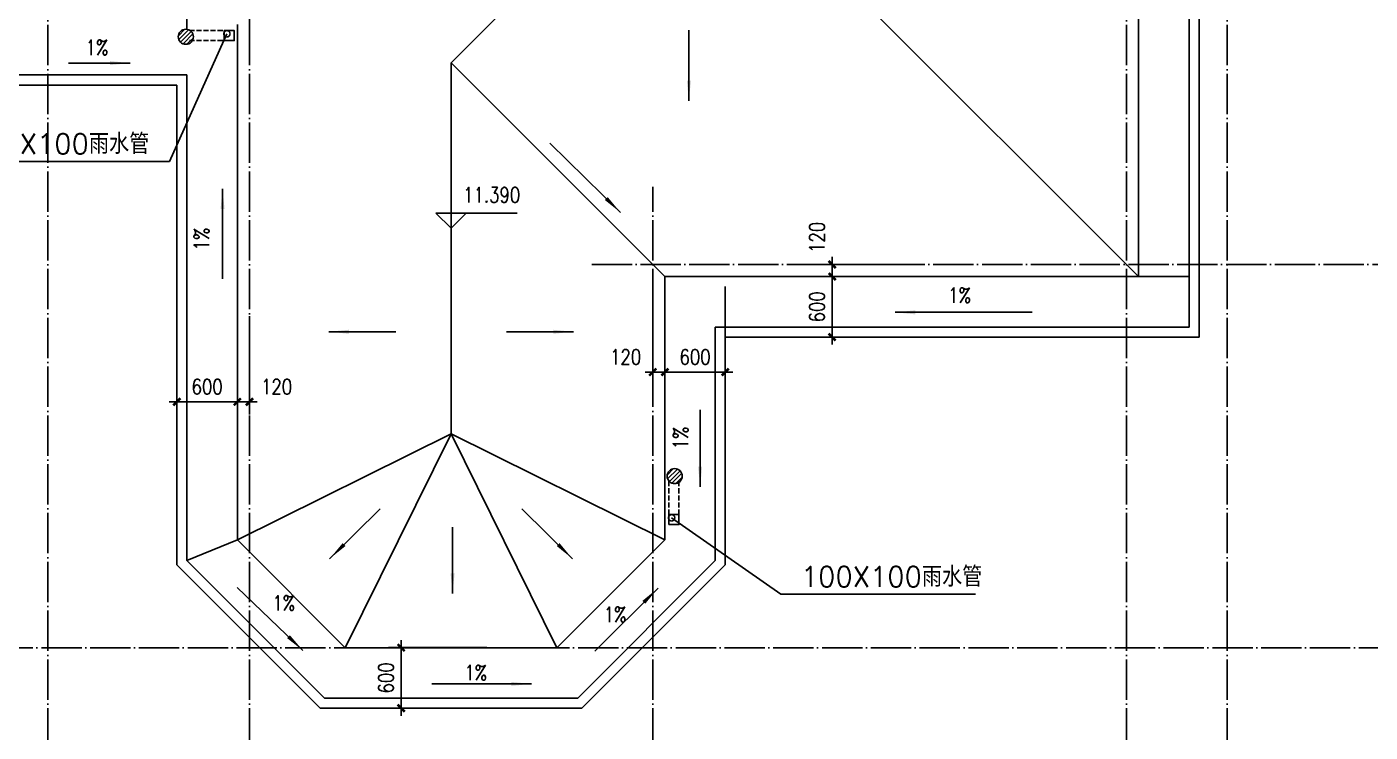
# Model space of a CAD drawing. Extents: x 12400 to 217743, y 90685 to 209848.
# Drawn here: x 149633 to 162957, y 102310 to 109305 of the extents above; entities that cross this region are included whole.
import ezdxf
from ezdxf.enums import TextEntityAlignment as Align

# ---------------------------------------------------------------- set-up
doc = ezdxf.new("R2010")
doc.units = 0
doc.header["$LTSCALE"] = 200
doc.linetypes.add('DASH', pattern=[0.35, 0.25, -0.1])
doc.linetypes.add('DOTE', pattern=[2.42, 2, -0.2, 0.02, -0.2])
doc.layers.get('0').update_dxf_attribs({"linetype": 'CONTINUOUS'})
doc.layers.get('DEFPOINTS').update_dxf_attribs({"linetype": 'CONTINUOUS'})
for name, color, linetype in [('8', 8, 'CONTINUOUS'), ('DOTE', 1, 'DOTE'), ('LVTRY', 6, 'CONTINUOUS'), ('PUB_DIM', 3, 'CONTINUOUS'), ('PUB_TEXT', 7, 'CONTINUOUS'), ('ROOF', 7, 'CONTINUOUS')]:
    doc.layers.add(name, color=color, linetype=linetype)
doc.styles.add('DIM_FONT', font='SIMPLEX', dxfattribs={"width": 0.8})
doc.styles.add('HZ', font='txt', dxfattribs={"bigfont": 'hztxt'})
doc.dimstyles.new('DIMN50', dxfattribs={"dimscale": 0.5, "dimtxt": 300, "dimasz": 1, "dimexe": 250, "dimexo": 300, "dimgap": 150, "dimtad": 1, "dimdec": 0, "dimzin": 0, "dimdsep": 46, "dimtxsty": 'DIM_FONT', "dimblk": '_DIMX', "dimblk1": 'DOTSMALL', "dimblk2": 'DOTSMALL', "dimcen": 2.5, "dimclrt": 7, "dimadec": 0, "dimazin": 0, "dimtfac": 1, "dimtdec": 0, "dimtix": 1, "dimtmove": 2, "dimatfit": 3, "dimldrblk": '_DIMX', "dimfxl": 0, "dimtolj": 1, "dimtzin": 0, "dimarcsym": 0})
doc.dimstyles.new('MAO', dxfattribs={"dimscale": 0.5, "dimtxt": 400, "dimasz": 250, "dimexe": 250, "dimexo": 0, "dimgap": 150, "dimtad": 1, "dimdec": 0, "dimzin": 0, "dimdsep": 46, "dimtxsty": 'DIM_FONT', "dimblk": '_DIMX', "dimblk1": 'DOTSMALL', "dimblk2": 'DOTSMALL', "dimsah": 1, "dimcen": 2.5, "dimclrt": 7, "dimadec": 0, "dimazin": 0, "dimtfac": 1, "dimtdec": 0, "dimtix": 1, "dimtmove": 2, "dimatfit": 3, "dimldrblk": 'DOTSMALL', "dimfxl": 0, "dimtolj": 1, "dimtzin": 0, "dimarcsym": 0})

# ---------------------------------------------------------------- blocks, each defined once
blk = doc.blocks.new('_DIMX')
blk.add_line((-150, 0), (150, 0))
at = {"const_width": 50}
blk.add_lwpolyline([(-70, -70), (70, 70)], dxfattribs=at)
blk = doc.blocks.new('*D1646')
at = {"layer": 'DEFPOINTS', "color": 0}
for p in [(151121, 106586), (151721, 106586), (151721, 105586)]:
    blk.add_point(p, dxfattribs=at)
at = {"layer": 'PUB_DIM', "color": 0, "lineweight": -2}
for p, q in [((151121, 106436), (151121, 105461)), ((151721, 106436), (151721, 105461)), ((151121, 105586), (151720, 105586))]:
    blk.add_line(p, q, dxfattribs=at)
at = {"layer": 'PUB_DIM', "color": 0, "lineweight": -2, "xscale": 0.5, "yscale": 0.5, "zscale": 0.5, "rotation": 180}
blk.add_blockref('_DIMX', (151121, 105586), dxfattribs=at)
at = {"layer": 'PUB_DIM', "color": 0, "lineweight": -2, "xscale": 0.5, "yscale": 0.5, "zscale": 0.5}
blk.add_blockref('_DIMX', (151721, 105586), dxfattribs=at)
at = {"layer": 'PUB_DIM', "color": 7, "insert": (151421, 105736), "char_height": 150, "attachment_point": 5, "style": 'DIM_FONT'}
blk.add_mtext('\\A1;600', dxfattribs=at)
blk = doc.blocks.new('_DOTSMALL')
at = {"color": 0, "linetype": 'ByBlock', "const_width": 0.5}
blk.add_lwpolyline([(-0.0625, 0, 1), (0.0625, 0, 1)], format="xyb", close=True, dxfattribs=at)
blk = doc.blocks.new('*D1647')
at = {"layer": 'DEFPOINTS', "color": 0}
for p in [(151721, 106586), (151841, 106586), (151841, 105586)]:
    blk.add_point(p, dxfattribs=at)
at = {"layer": 'PUB_DIM', "color": 0, "lineweight": -2}
for p, q in [((151721, 106436), (151721, 105461)), ((151841, 106436), (151841, 105461)), ((151720, 105586), (151720, 105586)), ((151721, 105586), (151841, 105586)), ((151841, 105586), (151842, 105586))]:
    blk.add_line(p, q, dxfattribs=at)
at = {"layer": 'PUB_DIM', "color": 0, "lineweight": -2, "xscale": 0.5, "yscale": 0.5, "zscale": 0.5}
blk.add_blockref('_DIMX', (151721, 105586), dxfattribs=at)
at = {"layer": 'PUB_DIM', "color": 0, "lineweight": -2, "xscale": 0.5, "yscale": 0.5, "zscale": 0.5, "rotation": 180}
blk.add_blockref('_DIMX', (151841, 105586), dxfattribs=at)
at = {"layer": 'PUB_DIM', "color": 7, "insert": (152110, 105736), "char_height": 150, "attachment_point": 5, "style": 'DIM_FONT'}
blk.add_mtext('\\A1;120', dxfattribs=at)
blk = doc.blocks.new('*D1648')
at = {"layer": 'DEFPOINTS', "color": 0}
for p in [(155841, 106881), (155961, 106881), (155961, 105881)]:
    blk.add_point(p, dxfattribs=at)
at = {"layer": 'PUB_DIM', "color": 0, "lineweight": -2}
for p, q in [((155841, 106731), (155841, 105756)), ((155961, 106731), (155961, 105756)), ((155840, 105881), (155840, 105881)), ((155841, 105881), (155961, 105881)), ((155961, 105881), (155962, 105881))]:
    blk.add_line(p, q, dxfattribs=at)
at = {"layer": 'PUB_DIM', "color": 0, "lineweight": -2, "xscale": 0.5, "yscale": 0.5, "zscale": 0.5}
blk.add_blockref('_DIMX', (155841, 105881), dxfattribs=at)
at = {"layer": 'PUB_DIM', "color": 0, "lineweight": -2, "xscale": 0.5, "yscale": 0.5, "zscale": 0.5, "rotation": 180}
blk.add_blockref('_DIMX', (155961, 105881), dxfattribs=at)
at = {"layer": 'PUB_DIM', "color": 7, "insert": (155572, 106031), "char_height": 150, "attachment_point": 5, "style": 'DIM_FONT'}
blk.add_mtext('\\A1;120', dxfattribs=at)
blk = doc.blocks.new('*D1649')
at = {"layer": 'DEFPOINTS', "color": 0}
for p in [(155961, 106881), (156561, 106881), (156561, 105881)]:
    blk.add_point(p, dxfattribs=at)
at = {"layer": 'PUB_DIM', "color": 0, "lineweight": -2}
for p, q in [((155961, 106731), (155961, 105756)), ((156561, 106731), (156561, 105756)), ((155961, 105881), (156560, 105881))]:
    blk.add_line(p, q, dxfattribs=at)
at = {"layer": 'PUB_DIM', "color": 0, "lineweight": -2, "xscale": 0.5, "yscale": 0.5, "zscale": 0.5, "rotation": 180}
blk.add_blockref('_DIMX', (155961, 105881), dxfattribs=at)
at = {"layer": 'PUB_DIM', "color": 0, "lineweight": -2, "xscale": 0.5, "yscale": 0.5, "zscale": 0.5}
blk.add_blockref('_DIMX', (156561, 105881), dxfattribs=at)
at = {"layer": 'PUB_DIM', "color": 7, "insert": (156261, 106031), "char_height": 150, "attachment_point": 5, "style": 'DIM_FONT'}
blk.add_mtext('\\A1;600', dxfattribs=at)
blk = doc.blocks.new('*D1650')
at = {"layer": 'DEFPOINTS', "color": 0}
for p in [(158621, 106948), (157621, 106828), (158621, 106828)]:
    blk.add_point(p, dxfattribs=at)
at = {"layer": 'PUB_DIM', "color": 0, "lineweight": -2}
for p, q in [((158471, 106948), (157496, 106948)), ((157621, 106948), (157621, 106949)), ((157621, 106948), (157621, 106828)), ((158471, 106828), (157496, 106828)), ((157621, 106827), (157621, 106827))]:
    blk.add_line(p, q, dxfattribs=at)
at = {"layer": 'PUB_DIM', "color": 0, "lineweight": -2, "xscale": 0.5, "yscale": 0.5, "zscale": 0.5}
for p, rotation in [((157621, 106948), 270), ((157621, 106828), 90)]:
    blk.add_blockref('_DIMX', p, dxfattribs=dict(at, rotation=rotation))
at = {"layer": 'PUB_DIM', "color": 7, "insert": (157471, 107217), "char_height": 150, "attachment_point": 5, "rotation": 90, "style": 'DIM_FONT'}
blk.add_mtext('\\A1;120', dxfattribs=at)
blk = doc.blocks.new('*D1651')
at = {"layer": 'DEFPOINTS', "color": 0}
for p in [(158621, 106828), (157621, 106228), (158621, 106228)]:
    blk.add_point(p, dxfattribs=at)
at = {"layer": 'PUB_DIM', "color": 0, "lineweight": -2}
for p, q in [((158471, 106828), (157496, 106828)), ((157621, 106827), (157621, 106228)), ((158471, 106228), (157496, 106228))]:
    blk.add_line(p, q, dxfattribs=at)
at = {"layer": 'PUB_DIM', "color": 0, "lineweight": -2, "xscale": 0.5, "yscale": 0.5, "zscale": 0.5}
for p, rotation in [((157621, 106828), 90), ((157621, 106228), 270)]:
    blk.add_blockref('_DIMX', p, dxfattribs=dict(at, rotation=rotation))
at = {"layer": 'PUB_DIM', "color": 7, "insert": (157471, 106528), "char_height": 150, "attachment_point": 5, "rotation": 90, "style": 'DIM_FONT'}
blk.add_mtext('\\A1;600', dxfattribs=at)
blk = doc.blocks.new('*D1652')
at = {"layer": 'DEFPOINTS', "color": 0}
for p in [(154346, 103148), (153346, 102548), (154346, 102548)]:
    blk.add_point(p, dxfattribs=at)
at = {"layer": 'PUB_DIM', "color": 0, "lineweight": -2}
for p, q in [((154196, 103148), (153221, 103148)), ((153346, 103147), (153346, 102548)), ((154196, 102548), (153221, 102548))]:
    blk.add_line(p, q, dxfattribs=at)
at = {"layer": 'PUB_DIM', "color": 0, "lineweight": -2, "xscale": 0.5, "yscale": 0.5, "zscale": 0.5}
for p, rotation in [((153346, 103148), 90), ((153346, 102548), 270)]:
    blk.add_blockref('_DIMX', p, dxfattribs=dict(at, rotation=rotation))
at = {"layer": 'PUB_DIM', "color": 7, "insert": (153196, 102848), "char_height": 150, "attachment_point": 5, "rotation": 90, "style": 'DIM_FONT'}
blk.add_mtext('\\A1;600', dxfattribs=at)
blk = doc.blocks.new('_ARROW')
blk.add_solid([(0, 0), (-1, 0.1), (-1, -0.1)])
blk = doc.blocks.new('_LV13')
at = {"color": 0}
for p, q in [((-0.495, 0.071), (-0.071, 0.495)), ((-0.465, -0.183), (0.183, 0.465)), ((-0.354, -0.354), (0.354, 0.354)), ((-0.183, -0.465), (0.465, 0.183)), ((0.071, -0.495), (0.495, -0.071))]:
    blk.add_line(p, q, dxfattribs=at)
blk.add_circle((0, 0), 0.5)
blk = doc.blocks.new('*D2417')
at = {"layer": 'DEFPOINTS', "color": 0}
for p in [(151841, 109598), (151221, 109132), (151841, 109158)]:
    blk.add_point(p, dxfattribs=at)
at = {"layer": 'PUB_DIM', "color": 0, "lineweight": -2}
for p, q in [((151221, 109282), (151221, 109723)), ((151841, 109308), (151841, 109723)), ((151222, 109598), (151840, 109598))]:
    blk.add_line(p, q, dxfattribs=at)
at = {"layer": 'PUB_DIM', "color": 0, "lineweight": -2, "xscale": 0.5, "yscale": 0.5, "zscale": 0.5, "rotation": 180}
blk.add_blockref('_DIMX', (151221, 109598), dxfattribs=at)
at = {"layer": 'PUB_DIM', "color": 0, "lineweight": -2, "xscale": 0.5, "yscale": 0.5, "zscale": 0.5}
blk.add_blockref('_DIMX', (151841, 109598), dxfattribs=at)
at = {"layer": 'PUB_DIM', "color": 7, "insert": (151531, 109748), "char_height": 150, "attachment_point": 5, "style": 'DIM_FONT'}
blk.add_mtext('\\A1;620', dxfattribs=at)

msp = doc.modelspace()

# ---------------------------------------------------------------- linework, layer by layer
at = {"layer": '8'}
for p, q in [((160660.801, 106827.737), (161160.801, 106827.737)), ((151720.801, 104218.032), (151220.801, 104010.925))]:
    msp.add_line(p, q, dxfattribs=at)
at = {"layer": 'DOTE'}
for p, q in [((149840.801, 102147.737), (149840.801, 121670.26)), ((160540.801, 102147.737), (160540.801, 121670.26)), ((161540.801, 102147.737), (161540.801, 121670.26)), ((151840.801, 102147.737), (151840.801, 110400.471)), ((155840.801, 102147.737), (155840.801, 107718.55)), ((155235.929, 106947.737), (163740.801, 106947.737)), ((147840.801, 103147.737), (163740.801, 103147.737))]:
    msp.add_line(p, q, dxfattribs=at)
at = {"layer": 'LVTRY', "linetype": 'DASH'}
for p, q in [((151245.557, 109268.395), (151590.202, 109268.395)), ((151245.557, 109168.395), (151590.202, 109168.395)), ((156000.801, 104468.395), (156000.801, 104813.039)), ((156100.801, 104468.395), (156100.801, 104813.039))]:
    msp.add_line(p, q, dxfattribs=at)
at = {"layer": 'LVTRY'}
for points in [[(151590.202, 109168.395), (151690.202, 109168.395), (151690.202, 109268.395), (151590.202, 109268.395)], [(156000.801, 104368.395), (156100.801, 104368.395), (156100.801, 104468.395), (156000.801, 104468.395)]]:
    msp.add_lwpolyline(points, close=True, dxfattribs=at)
at = {"layer": 'PUB_DIM'}
for p, q in [((153840.801, 107308.461), (153690.801, 107458.461)), ((154497.83, 107458.461), (153690.801, 107458.461)), ((153990.801, 107458.461), (153840.801, 107308.461))]:
    msp.add_line(p, q, dxfattribs=at)
for points in [[(156199.777, 108570.251), (156199.777, 109271.859)], [(150658.331, 108945.347), (150046.545, 108945.347)], [(155523.05, 107462.1), (154818.993, 108152.237)], [(151574.107, 107696.977), (151574.107, 106806.533)], [(158245.817, 106473.591), (159605.93, 106473.591)], [(152627.184, 106280.798), (153292.231, 106280.798)], [(155054.419, 106280.798), (154389.371, 106280.798)], [(156311.385, 104742.268), (156311.385, 105507.178)], [(152636.533, 104029.957), (153139.111, 104524.023)], [(155045.07, 104029.957), (154542.492, 104524.023)], [(153855.901, 103684.111), (153855.901, 104342.865)], [(152372.042, 103118.783), (151719.683, 103744.96)], [(155893.839, 103738.7), (155266.437, 103111.644)], [(154639.033, 102788.317), (153648.913, 102788.317)]]:
    msp.add_lwpolyline(points, dxfattribs=at)
at = {"layer": 'ROOF'}
for p, q in [((161260.801, 106227.737), (161260.801, 115456.61)), ((161160.801, 106327.737), (161160.801, 115356.61)), ((160660.801, 106827.737), (160660.801, 114856.61)), ((153840.801, 108947.737), (156190.801, 111297.737)), ((160660.801, 106827.737), (156190.801, 111297.737)), ((151720.801, 109327.737), (151720.801, 104218.032)), ((155960.801, 106827.737), (153840.801, 108947.737)), ((153840.801, 108947.737), (153840.801, 105267.737)), ((149120.801, 108727.737), (151120.801, 108727.737)), ((149220.801, 108827.737), (151220.801, 108827.737)), ((151120.801, 108727.737), (151120.801, 103969.504)), ((151220.801, 108827.737), (151220.801, 104010.925)), ((155960.801, 104218.032), (155960.801, 106827.737)), ((155960.801, 106827.737), (160660.801, 106827.737)), ((156460.801, 104010.925), (156460.801, 106327.737)), ((156460.801, 106327.737), (161160.801, 106327.737)), ((156560.801, 103969.504), (156560.801, 106227.737)), ((156560.801, 106227.737), (161260.801, 106227.737)), ((151720.801, 104218.032), (153840.801, 105267.737)), ((153840.801, 105267.737), (152791.096, 103147.737)), ((154890.507, 103147.737), (153840.801, 105267.737)), ((153840.801, 105267.737), (155960.801, 104218.032)), ((151720.801, 104218.032), (152791.096, 103147.737)), ((154890.507, 103147.737), (155960.801, 104218.032)), ((151120.801, 103969.504), (152542.568, 102547.737)), ((151220.801, 104010.925), (152583.989, 102647.737)), ((155097.614, 102647.737), (156460.801, 104010.925)), ((155139.035, 102547.737), (156560.801, 103969.504)), ((152791.096, 103147.737), (154890.507, 103147.737)), ((152583.989, 102647.737), (155097.614, 102647.737)), ((152542.568, 102547.737), (155139.035, 102547.737))]:
    msp.add_line(p, q, dxfattribs=at)

# ---------------------------------------------------------------- block references
at = {"layer": 'LVTRY', "xscale": 150, "yscale": 150, "zscale": 150}
for p in [(151210.395, 109206.587), (156058.989, 104849.608)]:
    msp.add_blockref('_LV13', p, dxfattribs=at)
at = {"layer": 'PUB_DIM', "yscale": 200, "zscale": 200}
for p, xscale in [((150658.331, 108945.347), 200), ((152627.184, 106280.798), -200), ((155054.419, 106280.798), 200), ((154639.033, 102788.317), 200)]:
    msp.add_blockref('_ARROW', p, dxfattribs=dict(at, xscale=xscale))
for p, xscale, rotation in [((156199.777, 108570.251), 200, 270), ((151574.107, 107696.977), 200, 90), ((155523.05, 107462.1), 200, 315.572028141), ((158245.817, 106473.591), 200, 180), ((156311.385, 104742.268), 200, 270), ((152636.533, 104029.957), 200, 224.510684416), ((155045.07, 104029.957), -200, 135.4893155840001), ((153855.901, 103684.111), 200, 270), ((155893.839, 103738.7), 200, 44.98421441), ((152372.042, 103118.783), 200, 316.173102413)]:
    msp.add_blockref('_ARROW', p, dxfattribs=dict(at, xscale=xscale, rotation=rotation))

# ---------------------------------------------------------------- texts
at = {"layer": 'PUB_DIM', "style": 'DIM_FONT', "width": 0.8}
for s, p in [('1%', (150441.882, 109025.265)), ('11.390', (154527.005, 107563.461)), ('1%', (158997.63, 106566.904)), ('1%', (152294.821, 103515.092)), ('1%', (155580.601, 103402.427)), ('1%', (154198.353, 102824.359))]:
    msp.add_text(s, height=150, dxfattribs=at).set_placement(p, align=Align.RIGHT)
for p in [(151440.588, 107312.646), (156192.842, 105340.492)]:
    msp.add_text('1%', height=150, rotation=90, dxfattribs=at).set_placement(p, align=Align.RIGHT)
at = {"layer": 'PUB_TEXT', "color": 7, "char_height": 200, "style": 'HZ'}
for insert, attachment_point in [((150847.72, 108144.905), 6), ((157310.638, 103852.025), 4)]:
    msp.add_mtext('100X100雨水管', dxfattribs=dict(at, insert=insert, attachment_point=attachment_point))

# ---------------------------------------------------------------- dimensions: what is measured, and where the dimension line sits
at = {"layer": 'PUB_DIM'}
dim = msp.add_linear_dim(base=(151840.801, 109598.395), p1=(151221.001, 109132.341), p2=(151840.801, 109158.395), dimstyle='DIMN50', dxfattribs=at)
dim.commit()
dim.dimension.update_dxf_attribs({"geometry": '*D2417', "text_midpoint": (151530.901, 109748.395)})
for base, p1, p2, angle, picture, middle in [((157620.903, 106827.736), (158620.903, 106947.736), (158620.903, 106827.736), 270, '*D1650', (157470.903, 107216.593)), ((155960.802, 105880.815), (155840.802, 106880.815), (155960.802, 106880.815), 0, '*D1648', (155571.945, 106030.815)), ((151840.805, 105585.661), (151720.805, 106585.661), (151840.805, 106585.661), 0, '*D1647', (152109.662, 105735.661))]:
    dim = msp.add_linear_dim(base=base, p1=p1, p2=p2, angle=angle, dimstyle='DIMN50', dxfattribs=at)
    dim.commit()
    dim.dimension.update_dxf_attribs({"geometry": picture, "text_midpoint": middle, "dimtype": 161})
for p1, p2, picture, middle in [((155960.802, 106880.815), (156560.802, 106880.815), '*D1649', (156260.802, 106030.815)), ((158620.903, 106827.736), (158620.903, 106227.736), '*D1651', (157470.903, 106527.736)), ((151120.805, 106585.661), (151720.805, 106585.661), '*D1646', (151420.805, 105735.661)), ((154345.962, 103147.741), (154345.962, 102547.741), '*D1652', (153195.962, 102847.741))]:
    dim = msp.add_aligned_dim(p1=p1, p2=p2, distance=-1000, dimstyle='DIMN50', dxfattribs=at)
    dim.commit()
    dim.dimension.update_dxf_attribs({"geometry": picture, "text_midpoint": middle})

# ---------------------------------------------------------------- leaders
at = {"layer": 'PUB_TEXT', "annotation_type": 0, "has_hookline": 1, "text_width": 1733.333}
for points, hookline_direction in [([(151617.168, 109235.875), (151047.72, 107969.905), (150922.72, 107969.905)], 1), ([(156028.542, 104435.656), (157110.638, 103677.025), (157235.638, 103677.025)], 0)]:
    msp.add_leader(points, dimstyle='MAO', dxfattribs=dict(at, hookline_direction=hookline_direction))

doc.saveas('drawing.dxf')
